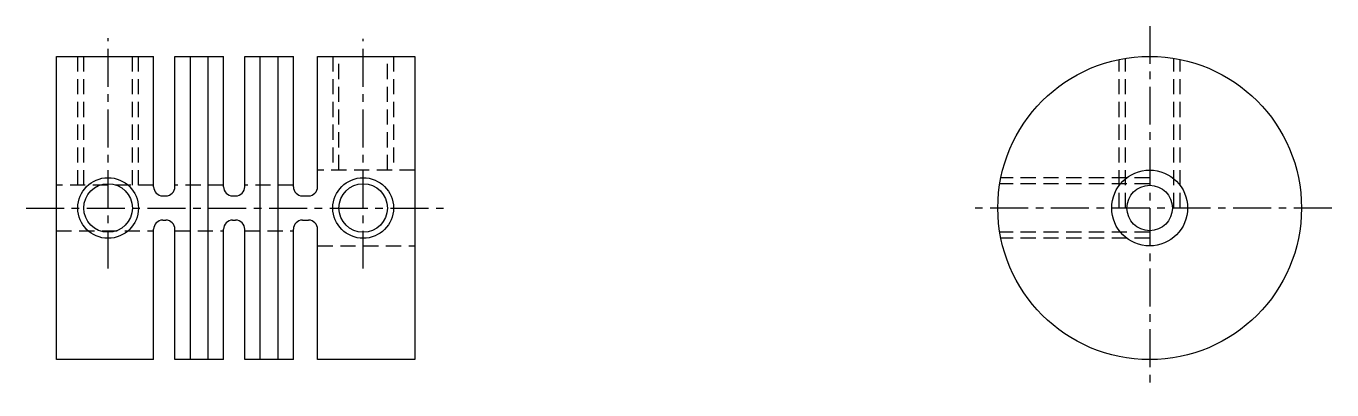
# Model space of a CAD drawing. Extents: x 57.5 to 100.5, y 61.9 to 107.9.
# Drawn here: x 57.54 to 100.54, y 95.91 to 107.91 of the extents above; entities outside this region: 2.
import ezdxf

# ---------------------------------------------------------------- set-up
doc = ezdxf.new("R2010")
doc.units = 0
doc.linetypes.add('CENTER', pattern=[2, 1.25, -0.25, 0.25, -0.25])
doc.linetypes.add('DASHED', pattern=[0.75, 0.5, -0.25])
doc.layers.get('0').update_dxf_attribs({"linetype": 'CONTINUOUS'})
doc.layers.add('CENTER', color=1, linetype='CENTER')
doc.styles.add('MISUMI', font='txt.shx')

msp = doc.modelspace()

# ---------------------------------------------------------------- linework, layer by layer
at = {"color": 7, "linetype": 'CONTINUOUS'}
for p, q in [((58.539, 96.913), (58.539, 106.913)), ((58.539, 106.913), (61.739, 106.913)), ((61.739, 102.613), (61.739, 106.913)), ((62.439, 106.913), (64.039, 106.913)), ((62.439, 102.613), (62.439, 106.913)), ((62.939, 106.913), (62.939, 96.913)), ((63.539, 96.913), (63.539, 106.913)), ((64.039, 102.613), (64.039, 106.913)), ((64.739, 106.913), (66.339, 106.913)), ((64.739, 102.613), (64.739, 106.913)), ((65.239, 106.913), (65.239, 96.913)), ((65.839, 96.913), (65.839, 106.913)), ((66.339, 102.613), (66.339, 106.913)), ((67.139, 102.613), (67.139, 106.913)), ((67.139, 106.913), (70.339, 106.913)), ((70.339, 106.913), (70.339, 96.913)), ((62.039, 102.313), (62.139, 102.313)), ((64.339, 102.313), (64.439, 102.313)), ((66.639, 102.313), (66.839, 102.313)), ((62.039, 101.513), (62.139, 101.513)), ((64.339, 101.513), (64.439, 101.513)), ((66.639, 101.513), (66.839, 101.513)), ((61.739, 96.913), (61.739, 101.213)), ((62.439, 96.913), (62.439, 101.213)), ((64.039, 96.913), (64.039, 101.213)), ((64.739, 96.913), (64.739, 101.213)), ((66.339, 96.913), (66.339, 101.213)), ((67.139, 96.913), (67.139, 101.213)), ((61.739, 96.913), (58.539, 96.913)), ((64.039, 96.913), (62.439, 96.913)), ((66.339, 96.913), (64.739, 96.913)), ((70.339, 96.913), (67.139, 96.913))]:
    msp.add_line(p, q, dxfattribs=at)
at = {"color": 3, "linetype": 'DASHED'}
for p, q in [((59.239, 102.663), (59.239, 106.913)), ((59.439, 102.663), (59.439, 106.913)), ((61.039, 102.663), (61.039, 106.913)), ((61.239, 102.663), (61.239, 106.913)), ((67.639, 106.913), (67.639, 103.163)), ((67.839, 103.163), (67.839, 106.913)), ((69.439, 103.163), (69.439, 106.913)), ((69.639, 106.913), (69.639, 103.163)), ((93.539, 101.913), (93.539, 106.812)), ((93.739, 101.913), (93.739, 106.849)), ((95.339, 101.913), (95.339, 106.849)), ((95.539, 101.913), (95.539, 106.812)), ((70.339, 103.163), (67.139, 103.163)), ((94.539, 102.913), (89.64, 102.913)), ((61.739, 102.663), (58.539, 102.663)), ((64.039, 102.663), (62.439, 102.663)), ((66.339, 102.663), (64.739, 102.663)), ((94.539, 102.713), (89.604, 102.713)), ((58.539, 101.163), (61.739, 101.163)), ((62.439, 101.163), (64.039, 101.163)), ((64.739, 101.163), (66.339, 101.163)), ((94.539, 101.113), (89.604, 101.113)), ((67.139, 100.663), (70.339, 100.663)), ((94.539, 100.913), (89.64, 100.913))]:
    msp.add_line(p, q, dxfattribs=at)
at = {"color": 7, "linetype": 'CONTINUOUS'}
for centre, radius in [((94.539, 101.913), 5), ((94.539, 101.913), 1.25), ((60.239, 101.913), 0.8), ((68.639, 101.913), 0.8), ((94.539, 101.913), 0.75)]:
    msp.add_circle(centre, radius, dxfattribs=at)
at = {"color": 3, "linetype": 'CONTINUOUS'}
for centre in [(60.239, 101.913), (68.639, 101.913)]:
    msp.add_circle(centre, 1, dxfattribs=at)
at = {"color": 7, "linetype": 'CONTINUOUS'}
for centre, start, end in [((62.039, 102.613), 180, 270), ((62.139, 102.613), 270, 0), ((64.339, 102.613), 180, 270), ((64.439, 102.613), 270, 0), ((66.639, 102.613), 180, 270), ((66.839, 102.613), 270, 0), ((62.039, 101.213), 90, 180), ((62.139, 101.213), 0, 90), ((64.339, 101.213), 90, 180), ((64.439, 101.213), 0, 90), ((66.639, 101.213), 90, 180), ((66.839, 101.213), 0, 90)]:
    msp.add_arc(centre, 0.3, start, end, dxfattribs=at)
at = {"layer": 'CENTER', "color": 1, "linetype": 'CENTER'}
for p, q in [((60.239, 99.913), (60.239, 107.516)), ((94.539, 107.913), (94.539, 95.913)), ((68.639, 99.913), (68.639, 107.493)), ((57.539, 101.913), (71.339, 101.913)), ((100.539, 101.913), (88.539, 101.913))]:
    msp.add_line(p, q, dxfattribs=at)

# ---------------------------------------------------------------- texts
at = {"color": 7, "linetype": 'CONTINUOUS', "style": 'MISUMI'}
for s, p in [('MCJN10-1.5-2.5', (58.202, 67.939)), ('MCJN10', (58.202, 61.939))]:
    msp.add_text(s, height=3, dxfattribs=at).set_placement(p)

doc.saveas('drawing.dxf')
